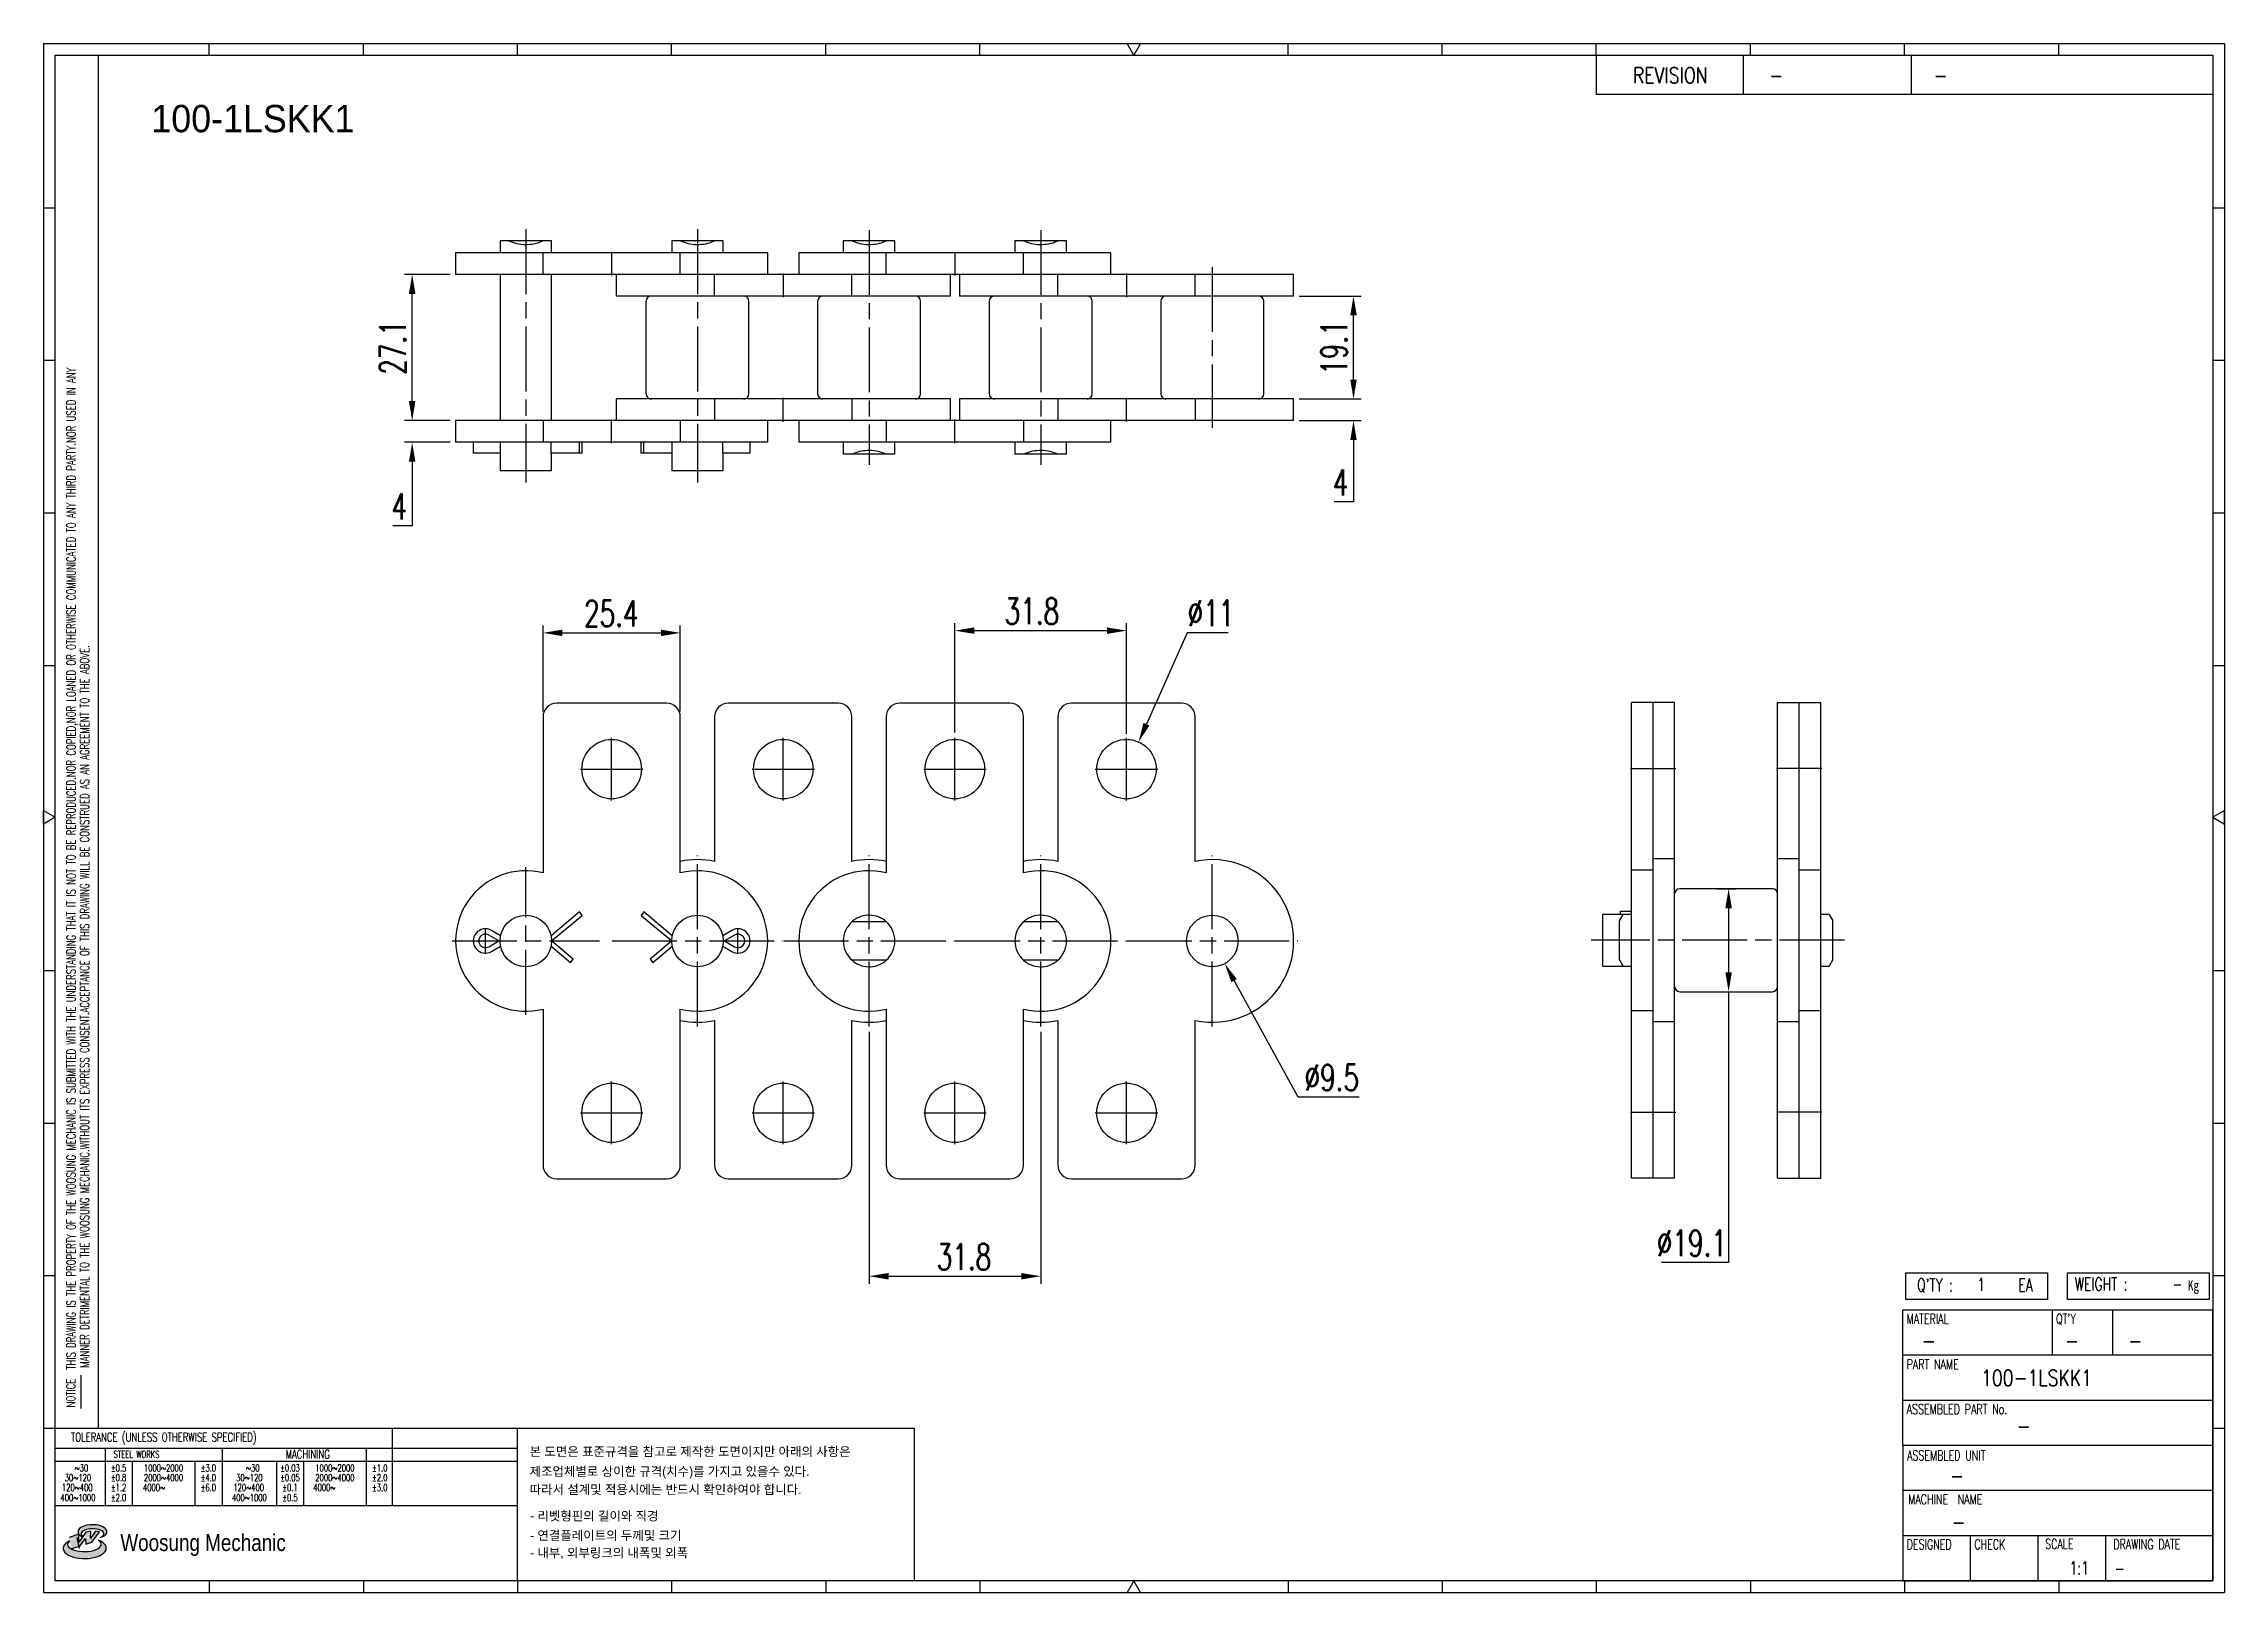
# Model space of a CAD drawing. Header units: millimetres. Extents: x 1614 to 2017, y 59 to 345.
import ezdxf
from ezdxf.enums import TextEntityAlignment as Align

# ---------------------------------------------------------------- set-up
doc = ezdxf.new("R2010")
doc.units = ezdxf.units.MM
doc.linetypes.add('AM_ISO08W050', pattern=[18, 12, -1.5, 3, -1.5])
doc.layers.get('Defpoints').update_dxf_attribs({"color": 80})
doc.layers.add('CL1', color=140, linetype='AM_ISO08W050', lineweight=25)
for name, color, linetype in [('S-DIM', 7, 'Continuous'), ('TITLE', 7, 'Continuous'), ('도면레이아웃', 7, 'Continuous')]:
    doc.layers.add(name, color=color, linetype=linetype)
doc.styles.add('HAN', font='ROMANS.shx', dxfattribs={"width": 0.7, "bigfont": 'whgtxt.shx'})
doc.styles.add('HKD_ST2', font='romans.shx', dxfattribs={"width": 0.7, "height": 4, "bigfont": '@extfont2.shx'})
doc.styles.add('HSG', font='SIMPLEX.shx', dxfattribs={"width": 0.7, "bigfont": 'HSG.shx'})
doc.styles.add('MtXpl_', font='Gulim.ttf')
doc.styles.add('SLDTEXTSTYLE4', font='arial.ttf', dxfattribs={"width": 0.8})
doc.dimstyles.new('AP2', dxfattribs={"dimscale": 2, "dimtxt": 2.4, "dimasz": 1.8, "dimexe": 0.7, "dimexo": 0.5, "dimgap": 0.6, "dimtad": 1, "dimtoh": 1, "dimdec": 1, "dimrnd": 0.01, "dimzin": 9, "dimdsep": 46, "dimtxsty": 'HSG', "dimcen": 0, "dimclrd": 251, "dimclre": 251, "dimclrt": 60, "dimazin": 2, "dimtp": 1, "dimtm": 1, "dimtfac": 0.5, "dimtdec": 1, "dimtofl": 0, "dimtmove": 0, "dimatfit": 3, "dimfxl": 0, "dimtvp": 1, "dimtolj": 2, "dimlwd": -1, "dimlwe": -1, "dimarcsym": 0})

# ---------------------------------------------------------------- blocks, each defined once
blk = doc.blocks.new('MAST')
at = {"layer": '도면레이아웃'}
h = blk.add_hatch(color=10, dxfattribs=at)
h.paths.add_polyline_path([(1.544, 35.177), (1.554, 34.966), (1.779, 35.034), (2.054, 35.422), (1.908, 35.446), (1.728, 35.167), (1.741, 35.439), (1.547, 35.405), (1.292, 35.041), (1.295, 35.33), (0.943, 35.208), (1.03, 34.8), (1.336, 34.885)])
edge = h.paths.add_edge_path()
edge.add_ellipse((1.795, 35.421), major_axis=(-0.53, 0), ratio=0.487785, start_angle=122.36065, end_angle=403.39574)
edge.add_line((1.411, 35.244), (1.419, 35.261))
edge.add_ellipse((1.798, 35.344), major_axis=(-0.423, 0), ratio=0.444396, start_angle=131.58977, end_angle=386.19408, ccw=False)
edge = h.paths.add_edge_path()
edge.add_ellipse((1.512, 34.815), major_axis=(-0.793, 0), ratio=0.480113, start_angle=314.67633, end_angle=590.85213)
edge.add_ellipse((1.501, 34.958), major_axis=(-0.62, 0), ratio=0.43311, start_angle=331.7024, end_angle=574.42495, ccw=False)
at = {"color": 140}
for p, q in [((0, 90.118), (80.15, 90.118)), ((0, 90.118), (0, 33.191)), ((80.15, 90.118), (80.15, 33.191)), ((57.068, 89.693), (57.068, 88.246)), ((62.47, 89.693), (62.47, 88.246)), ((68.635, 89.693), (68.635, 88.246)), ((79.725, 88.246), (57.068, 88.246)), ((68.449, 43.961), (68.449, 44.936)), ((68.449, 44.936), (73.654, 44.936)), ((73.654, 44.936), (73.654, 43.961)), ((74.39, 43.961), (74.39, 44.936)), ((74.39, 44.936), (79.595, 44.936)), ((79.595, 44.936), (79.595, 43.961)), ((68.336, 38.59), (68.336, 43.563)), ((79.725, 43.563), (68.336, 43.563)), ((73.654, 43.961), (68.449, 43.961)), ((73.827, 43.563), (73.827, 41.905)), ((79.595, 43.961), (74.39, 43.961)), ((76.037, 43.563), (76.037, 41.905)), ((79.725, 38.59), (79.725, 43.563)), ((79.725, 41.905), (68.336, 41.905)), ((79.725, 40.248), (68.336, 40.248)), ((68.336, 38.59), (68.336, 33.616)), ((79.725, 38.59), (68.336, 38.59)), ((79.725, 33.616), (79.725, 38.59)), ((79.725, 36.932), (68.336, 36.932)), ((79.725, 35.274), (68.336, 35.274)), ((70.822, 33.616), (70.822, 35.274)), ((73.309, 33.616), (73.309, 35.274)), ((75.796, 33.616), (75.796, 35.274)), ((0, 33.191), (80.15, 33.191)), ((68.336, 33.616), (79.725, 33.616))]:
    blk.add_line(p, q, dxfattribs=at)
for p, q in [((6.089, 89.693), (6.089, 90.118)), ((11.753, 89.693), (11.753, 90.118)), ((17.418, 89.693), (17.418, 90.118)), ((23.082, 89.693), (23.082, 90.118)), ((28.746, 89.693), (28.746, 90.118)), ((34.411, 89.693), (34.411, 90.118)), ((45.739, 89.693), (45.739, 90.118)), ((51.404, 89.693), (51.404, 90.118)), ((57.068, 89.693), (57.068, 90.118)), ((62.732, 89.693), (62.732, 90.118)), ((68.397, 89.693), (68.397, 90.118)), ((74.061, 89.693), (74.061, 90.118)), ((0, 84.085), (0.425, 84.085)), ((79.725, 84.085), (80.15, 84.085)), ((0, 78.478), (0.425, 78.478)), ((79.725, 78.478), (80.15, 78.478)), ((0, 72.87), (0.425, 72.87)), ((79.725, 72.87), (80.15, 72.87)), ((0, 67.262), (0.425, 67.262)), ((79.725, 67.262), (80.15, 67.262)), ((0, 56.047), (0.425, 56.047)), ((79.725, 56.047), (80.15, 56.047)), ((0, 50.439), (0.425, 50.439)), ((79.725, 50.439), (80.15, 50.439)), ((0, 44.832), (0.425, 44.832)), ((79.725, 44.832), (80.15, 44.832)), ((1.377, 39.947), (1.377, 41.174)), ((0, 39.224), (0.425, 39.224)), ((79.725, 39.224), (80.15, 39.224)), ((6.089, 33.616), (6.089, 33.191)), ((11.753, 33.616), (11.753, 33.191)), ((17.418, 33.616), (17.418, 33.191)), ((23.082, 33.616), (23.082, 33.191)), ((28.746, 33.616), (28.746, 33.191)), ((34.411, 33.616), (34.411, 33.191)), ((45.739, 33.616), (45.739, 33.191)), ((51.404, 33.616), (51.404, 33.191)), ((57.068, 33.616), (57.068, 33.191)), ((62.732, 33.616), (62.732, 33.191)), ((68.397, 33.616), (68.397, 33.191)), ((74.061, 33.616), (74.061, 33.191))]:
    blk.add_line(p, q)
at = {"color": 2}
for p, q in [((2.017, 39.224), (2.017, 89.693)), ((0.425, 39.224), (17.418, 39.224)), ((0.425, 38.487), (17.418, 38.487)), ((2.257, 38.487), (2.257, 36.382)), ((6.557, 38.5), (6.557, 36.382)), ((11.857, 38.487), (11.857, 36.382)), ((12.816, 39.224), (12.816, 36.382)), ((17.418, 33.616), (17.418, 39.224)), ((0.425, 38.012), (17.418, 38.012)), ((3.257, 38.012), (3.257, 36.382)), ((5.557, 38.012), (5.557, 36.382)), ((8.557, 38.012), (8.557, 36.382)), ((9.557, 38.026), (9.557, 36.382)), ((0.425, 36.382), (17.418, 36.382))]:
    blk.add_line(p, q, dxfattribs=at)
for points in [[(40.075, 89.693), (39.83, 90.118), (40.32, 90.118)], [(0.425, 61.679), (0, 61.433), (0, 61.924)], [(79.725, 61.679), (80.15, 61.433), (80.15, 61.924)], [(40.075, 33.616), (39.83, 33.191), (40.32, 33.191)]]:
    blk.add_lwpolyline(points, close=True)
at = {"color": 140}
blk.add_lwpolyline([(0.425, 89.693), (79.725, 89.693), (79.725, 33.616), (0.425, 33.616)], close=True, dxfattribs=at)
at = {"layer": '도면레이아웃'}
for p, q in [((1.295, 35.33), (0.943, 35.208)), ((1.547, 35.405), (1.292, 35.041)), ((1.292, 35.041), (1.295, 35.33)), ((1.741, 35.439), (1.547, 35.405)), ((1.908, 35.446), (1.728, 35.167)), ((1.728, 35.167), (1.741, 35.439)), ((1.779, 35.034), (2.054, 35.422)), ((2.054, 35.422), (1.908, 35.446)), ((1.03, 34.8), (1.336, 34.885)), ((1.224, 35.208), (1.311, 34.8)), ((1.224, 35.208), (1.224, 35.208)), ((1.336, 34.885), (1.544, 35.177)), ((1.419, 35.261), (1.411, 35.244)), ((1.544, 35.177), (1.554, 34.966)), ((1.554, 34.966), (1.779, 35.034))]:
    blk.add_line(p, q, dxfattribs=at)
for centre, major_axis, ratio, start_param, end_param in [((1.795, 35.421), (-0.53, 0), 0.487785, 2.135596, 7.040584), ((1.798, 35.344), (-0.423, 0), 0.444396, 2.296675, 6.740358), ((1.512, 34.815), (-0.793, 0), 0.480113, 5.492138, 10.312315), ((1.501, 34.958), (-0.62, 0), 0.43311, 5.789299, 10.025607)]:
    blk.add_ellipse(centre, major_axis=major_axis, ratio=ratio, start_param=start_param, end_param=end_param, dxfattribs=at)
for s, height, style, width, p in [('REVISION', 0.5806, 'HAN', 0.8, (58.415, 88.664)), ('-', 0.581, 'HAN', 0.8, (63.426, 88.664)), ('-', 0.581, 'HAN', 0.8, (69.468, 88.664)), ("Q'TY : ", 0.4746, 'HKD_ST2', 0.7, (68.857, 44.253)), ('1', 0.475, 'HKD_ST2', 0.7, (71.071, 44.275)), ('EA', 0.4746, 'HKD_ST2', 0.7, (72.578, 44.253)), ('WEIGHT : ', 0.4746, 'HKD_ST2', 0.7, (74.65, 44.286)), ('-', 0.581, 'HAN', 0.8, (69.029, 42.157)), ('-', 0.581, 'HAN', 0.8, (74.289, 42.157)), ('-', 0.581, 'HAN', 0.8, (76.623, 42.157)), ('-', 0.581, 'HAN', 0.8, (72.515, 39.013)), ('-', 0.581, 'HAN', 0.8, (70.067, 37.189)), ('-', 0.581, 'HAN', 0.8, (70.126, 35.48)), ('1:1', 0.4746, 'HKD_ST2', 0.7, (74.458, 33.848)), ('-', 0.475, 'HKD_ST2', 0.7, (76.112, 33.837))]:
    blk.add_text(s, height=height, dxfattribs=dict(style=style, width=width)).set_placement(p)
at = {"color": 6, "style": 'HKD_ST2', "width": 0.7}
for s, p in [(' THIS DRAWING IS THE PROPERTY OF THE WOOSUNG MECHANIC IS SUBMITTED WITH THE UNDERSTANDING THAT IT IS NOT TO BE REPRODUCED.NOR COPIED,NOR LOANED OR OTHERWISE COMMUNICATED TO ANY THIRD PARTY.NOR USED IN ANY', (1.173, 41.217)), ('MANNER DETRIMENTAL TO THE WOOSUNG MECHANIC.WITHOUT ITS EXPRESS CONSENT.ACCEPTANCE OF THIS DRAWING WILL BE CONSTRUED AS AN AGREEMENT TO THE ABOVE.', (1.672, 41.447))]:
    blk.add_text(s, height=0.326266, rotation=90, dxfattribs=at).set_placement(p)
at = {"style": 'HKD_ST2', "width": 0.7}
blk.add_text('-', height=0.475, dxfattribs=at).set_placement((78.613, 44.286), align=Align.RIGHT)
at = {"color": 254, "style": 'HKD_ST2', "width": 0.7}
for s, height, p in [('MATERIAL', 0.3651, (68.474, 43.425)), ("QT'Y", 0.3651, (73.965, 43.425)), ('PART NAME', 0.3651, (68.474, 41.756)), ('ASSEMBLED PART No.', 0.36511, (68.474, 40.109)), ('ASSEMBLED UNIT', 0.36511, (68.49, 38.408)), ('MACHINE  NAME', 0.36511, (68.532, 36.794)), ('DESIGNED', 0.3651, (68.474, 35.136)), ('CHECK', 0.3651, (70.961, 35.136)), ('SCALE', 0.3651, (73.566, 35.153)), ('DRAWING DATE', 0.36511, (76.071, 35.141))]:
    blk.add_text(s, height=height, dxfattribs=at).set_placement(p, align=Align.TOP_LEFT)
at = {"style": 'HKD_ST2', "width": 0.7}
blk.add_text('NOTICE', height=0.3263, rotation=90, dxfattribs=at).set_placement((1.163, 39.988))
blk.add_text('TOLERANCE (UNLESS OTHERWISE SPECIFIED)', height=0.32627, dxfattribs=at).set_placement((4.417, 38.896), align=Align.MIDDLE_CENTER)
at = {"color": 4, "style": 'HKD_ST2', "width": 0.7}
for s, height, p in [('%%12630', 0.261, (1.389, 37.762)), ('1000%%1262000', 0.26101, (4.407, 37.762)), ('%%12630', 0.261, (7.689, 37.762)), ('1000%%1262000', 0.26101, (10.707, 37.762)), ('120%%126400', 0.26101, (1.237, 37.045)), ('30%%126120', 0.261, (1.263, 37.411)), ('4000%%126', 0.261, (4.061, 37.045)), ('2000%%1264000', 0.26101, (4.407, 37.411)), ('120%%126400', 0.26101, (7.537, 37.045)), ('30%%126120', 0.261, (7.563, 37.411)), ('4000%%126', 0.261, (10.321, 37.045)), ('2000%%1264000', 0.26101, (10.707, 37.411)), ('400%%1261000', 0.26101, (1.263, 36.67)), ('400%%1261000', 0.26101, (7.563, 36.67))]:
    blk.add_text(s, height=height, dxfattribs=at).set_placement(p, align=Align.MIDDLE_CENTER)
for s, height, p in [('%%P0.5', 0.261, (2.757, 37.762)), ('STEEL WORKS', 0.26101, (3.416, 38.268)), ('%%P3.0', 0.261, (6.057, 37.762)), ('%%P0.03', 0.261, (9.057, 37.762)), ('MACHINING', 0.3263, (9.707, 38.27)), ('%%P1.0', 0.261, (12.357, 37.762)), ('%%P0.8', 0.261, (2.757, 37.411)), ('%%P1.2', 0.261, (2.757, 37.045)), ('%%P4.0', 0.261, (6.057, 37.411)), ('%%P6.0', 0.261, (6.057, 37.045)), ('%%P0.05', 0.261, (9.057, 37.411)), ('%%P0.1', 0.261, (9.057, 37.045)), ('%%P2.0', 0.261, (12.357, 37.411)), ('%%P3.0', 0.261, (12.357, 37.045)), ('%%P2.0', 0.261, (2.757, 36.67)), ('%%P0.5', 0.261, (9.057, 36.67))]:
    blk.add_text(s, height=height, dxfattribs=at).set_placement(p, align=Align.MIDDLE)
at = {"color": 1, "style": 'SLDTEXTSTYLE4', "width": 0.8}
blk.add_text('Woosung Mechanic', height=0.61957, dxfattribs=at).set_placement((2.822, 34.711))
at = {"layer": 'TITLE', "width": 0.8}
blk.add_text('Kg', height=0.3789, dxfattribs=at).set_placement((78.807, 44.286))
blk = doc.blocks.new('*D2')
at = {"layer": 'Defpoints', "color": 0, "transparency": 16777216}
for p in [(1845.07, 279.57), (1856.14, 279.57), (1845.07, 275.57)]:
    blk.add_point(p, dxfattribs=at)
at = {"layer": 'S-DIM', "color": 251, "linetype": 'ByBlock', "transparency": 16777216}
for p, q in [((1856.14, 283.17), (1856.14, 286.77)), ((1846.07, 279.57), (1857.54, 279.57)), ((1846.07, 275.57), (1857.54, 275.57)), ((1856.14, 271.97), (1856.14, 260.54)), ((1856.14, 260.54), (1852.54, 260.54))]:
    blk.add_line(p, q, dxfattribs=at)
at = {"layer": 'S-DIM', "color": 251, "transparency": 16777216}
for points in [[(1855.54, 283.17), (1856.74, 283.17), (1856.14, 279.57)], [(1855.54, 271.97), (1856.74, 271.97), (1856.14, 275.57)]]:
    blk.add_solid(points, dxfattribs=at)
at = {"layer": 'S-DIM', "color": 60, "transparency": 16777216, "insert": (1853.74, 264.14), "char_height": 4.8, "attachment_point": 5, "style": 'HSG'}
blk.add_mtext('\\A2;4', dxfattribs=at)
blk = doc.blocks.new('*D3')
at = {"layer": 'Defpoints', "color": 0, "transparency": 16777216}
for p in [(1845.07, 298.62), (1856.14, 298.62), (1845.07, 279.57)]:
    blk.add_point(p, dxfattribs=at)
at = {"layer": 'S-DIM', "color": 251, "linetype": 'ByBlock', "transparency": 16777216}
for p, q in [((1846.07, 298.62), (1857.54, 298.62)), ((1856.14, 283.17), (1856.14, 295.02)), ((1846.07, 279.57), (1857.54, 279.57))]:
    blk.add_line(p, q, dxfattribs=at)
at = {"layer": 'S-DIM', "color": 251, "transparency": 16777216}
for points in [[(1855.54, 295.02), (1856.74, 295.02), (1856.14, 298.62)], [(1855.54, 283.17), (1856.74, 283.17), (1856.14, 279.57)]]:
    blk.add_solid(points, dxfattribs=at)
at = {"layer": 'S-DIM', "color": 60, "transparency": 16777216, "insert": (1852.54, 289.1), "char_height": 4.8, "attachment_point": 5, "rotation": 90, "style": 'HSG'}
blk.add_mtext('\\A2;19.1', dxfattribs=at)
blk = doc.blocks.new('*D4')
at = {"layer": 'Defpoints', "color": 0, "transparency": 16777216}
for p in [(1681.98, 275.57), (1690.02, 275.57), (1690.02, 271.57)]:
    blk.add_point(p, dxfattribs=at)
at = {"layer": 'S-DIM', "color": 251, "linetype": 'ByBlock', "transparency": 16777216}
for p, q in [((1681.98, 279.17), (1681.98, 282.77)), ((1689.02, 275.57), (1680.58, 275.57)), ((1689.02, 271.57), (1680.58, 271.57)), ((1681.98, 267.97), (1681.98, 256.1)), ((1681.98, 256.1), (1678.38, 256.1))]:
    blk.add_line(p, q, dxfattribs=at)
at = {"layer": 'S-DIM', "color": 251, "transparency": 16777216}
for points in [[(1681.38, 279.17), (1682.58, 279.17), (1681.98, 275.57)], [(1681.38, 267.97), (1682.58, 267.97), (1681.98, 271.57)]]:
    blk.add_solid(points, dxfattribs=at)
at = {"layer": 'S-DIM', "color": 60, "transparency": 16777216, "insert": (1679.58, 259.7), "char_height": 4.8, "attachment_point": 5, "style": 'HSG'}
blk.add_mtext('\\A2;4', dxfattribs=at)
blk = doc.blocks.new('*D5')
at = {"layer": 'Defpoints', "color": 0, "transparency": 16777216}
for p in [(1681.98, 302.62), (1690.02, 302.62), (1690.02, 275.57)]:
    blk.add_point(p, dxfattribs=at)
at = {"layer": 'S-DIM', "color": 251, "linetype": 'ByBlock', "transparency": 16777216}
for p, q in [((1689.02, 302.62), (1680.58, 302.62)), ((1681.98, 279.17), (1681.98, 299.02)), ((1689.02, 275.57), (1680.58, 275.57))]:
    blk.add_line(p, q, dxfattribs=at)
at = {"layer": 'S-DIM', "color": 251, "transparency": 16777216}
for points in [[(1681.38, 299.02), (1682.58, 299.02), (1681.98, 302.62)], [(1681.38, 279.17), (1682.58, 279.17), (1681.98, 275.57)]]:
    blk.add_solid(points, dxfattribs=at)
at = {"layer": 'S-DIM', "color": 60, "transparency": 16777216, "insert": (1678.38, 289.1), "char_height": 4.8, "attachment_point": 5, "rotation": 90, "style": 'HSG'}
blk.add_mtext('\\A2;27.1', dxfattribs=at)
blk = doc.blocks.new('*D6')
at = {"layer": 'Defpoints', "color": 0, "transparency": 16777216}
for p in [(1731.59, 236.29), (1706.19, 220.75), (1731.59, 220.75)]:
    blk.add_point(p, dxfattribs=at)
at = {"layer": 'S-DIM', "color": 251, "linetype": 'ByBlock', "transparency": 16777216}
for p, q in [((1706.19, 221.75), (1706.19, 237.69)), ((1709.79, 236.29), (1727.99, 236.29)), ((1731.59, 221.75), (1731.59, 237.69))]:
    blk.add_line(p, q, dxfattribs=at)
at = {"layer": 'S-DIM', "color": 251, "transparency": 16777216}
for points in [[(1709.79, 236.89), (1709.79, 235.69), (1706.19, 236.29)], [(1727.99, 236.89), (1727.99, 235.69), (1731.59, 236.29)]]:
    blk.add_solid(points, dxfattribs=at)
at = {"layer": 'S-DIM', "color": 60, "transparency": 16777216, "insert": (1718.82, 239.89), "char_height": 4.8, "attachment_point": 5, "style": 'HSG'}
blk.add_mtext('\\A2;25.4', dxfattribs=at)
blk = doc.blocks.new('*D7')
at = {"layer": 'Defpoints', "color": 0, "transparency": 16777216}
for p in [(1814.14, 236.71), (1782.39, 216.86), (1814.14, 216.59)]:
    blk.add_point(p, dxfattribs=at)
at = {"layer": 'S-DIM', "color": 251, "linetype": 'ByBlock', "transparency": 16777216}
for p, q in [((1782.39, 217.86), (1782.39, 238.11)), ((1814.14, 217.59), (1814.14, 238.11)), ((1785.99, 236.71), (1810.54, 236.71))]:
    blk.add_line(p, q, dxfattribs=at)
at = {"layer": 'S-DIM', "color": 251, "transparency": 16777216}
for points in [[(1785.99, 237.31), (1785.99, 236.11), (1782.39, 236.71)], [(1810.54, 237.31), (1810.54, 236.11), (1814.14, 236.71)]]:
    blk.add_solid(points, dxfattribs=at)
at = {"layer": 'S-DIM', "color": 60, "transparency": 16777216, "insert": (1796.64, 240.31), "char_height": 4.8, "attachment_point": 5, "style": 'HSG'}
blk.add_mtext('\\A2;31.8', dxfattribs=at)
blk = doc.blocks.new('*D8')
at = {"layer": 'Defpoints', "color": 0, "transparency": 16777216}
for p in [(1816.38, 216.11), (1811.91, 206.06)]:
    blk.add_point(p, dxfattribs=at)
at = {"layer": 'S-DIM', "color": 251, "linetype": 'ByBlock', "transparency": 16777216}
for p, q in [((1825.37, 236.33), (1817.84, 219.4)), ((1832.97, 236.33), (1825.37, 236.33))]:
    blk.add_line(p, q, dxfattribs=at)
at = {"layer": 'S-DIM', "color": 251, "transparency": 16777216}
blk.add_solid([(1817.29, 219.65), (1818.39, 219.16), (1816.38, 216.11)], dxfattribs=at)
at = {"layer": 'S-DIM', "color": 60, "transparency": 16777216, "insert": (1829.77, 239.93), "char_height": 4.8, "attachment_point": 5, "style": 'HSG'}
blk.add_mtext('\\A2;∅11', dxfattribs=at)
blk = doc.blocks.new('*D9')
at = {"layer": 'Defpoints', "color": 0, "transparency": 16777216}
for p in [(1827.72, 183.47), (1832.31, 175.11)]:
    blk.add_point(p, dxfattribs=at)
at = {"layer": 'S-DIM', "color": 251, "linetype": 'ByBlock', "transparency": 16777216}
for p, q in [((1845.88, 150.41), (1834.05, 171.95)), ((1857.16, 150.41), (1845.88, 150.41))]:
    blk.add_line(p, q, dxfattribs=at)
at = {"layer": 'S-DIM', "color": 251, "transparency": 16777216}
blk.add_solid([(1834.57, 172.24), (1833.52, 171.66), (1832.31, 175.11)], dxfattribs=at)
at = {"layer": 'S-DIM', "color": 60, "transparency": 16777216, "insert": (1852.12, 154.01), "char_height": 4.8, "attachment_point": 5, "style": 'HSG'}
blk.add_mtext('\\A2;∅9.5', dxfattribs=at)
blk = doc.blocks.new('*D10')
at = {"layer": 'Defpoints', "color": 0, "transparency": 16777216}
for p in [(1766.52, 163.48), (1798.27, 163.48), (1798.27, 117.26)]:
    blk.add_point(p, dxfattribs=at)
at = {"layer": 'S-DIM', "color": 251, "linetype": 'ByBlock', "transparency": 16777216}
for p, q in [((1766.52, 162.48), (1766.52, 115.86)), ((1798.27, 162.48), (1798.27, 115.86)), ((1770.12, 117.26), (1794.67, 117.26))]:
    blk.add_line(p, q, dxfattribs=at)
at = {"layer": 'S-DIM', "color": 251, "transparency": 16777216}
for points in [[(1770.12, 117.86), (1770.12, 116.66), (1766.52, 117.26)], [(1794.67, 117.86), (1794.67, 116.66), (1798.27, 117.26)]]:
    blk.add_solid(points, dxfattribs=at)
at = {"layer": 'S-DIM', "color": 60, "transparency": 16777216, "insert": (1784.07, 120.86), "char_height": 4.8, "attachment_point": 5, "style": 'HSG'}
blk.add_mtext('\\A2;31.8', dxfattribs=at)
blk = doc.blocks.new('*D11')
at = {"layer": 'Defpoints', "color": 0, "transparency": 16777216}
for p in [(1922.43, 188.95), (1922.43, 169.9), (1925.54, 169.9)]:
    blk.add_point(p, dxfattribs=at)
at = {"layer": 'S-DIM', "color": 251, "linetype": 'ByBlock', "transparency": 16777216}
for p, q in [((1923.43, 188.95), (1926.94, 188.95)), ((1925.54, 185.35), (1925.54, 173.5)), ((1923.43, 169.9), (1926.94, 169.9)), ((1925.54, 169.9), (1925.54, 119.78)), ((1925.54, 119.78), (1913.14, 119.78))]:
    blk.add_line(p, q, dxfattribs=at)
at = {"layer": 'S-DIM', "color": 251, "transparency": 16777216}
for points in [[(1924.94, 185.35), (1926.14, 185.35), (1925.54, 188.95)], [(1924.94, 173.5), (1926.14, 173.5), (1925.54, 169.9)]]:
    blk.add_solid(points, dxfattribs=at)
at = {"layer": 'S-DIM', "color": 60, "transparency": 16777216, "insert": (1918.74, 123.38), "char_height": 4.8, "attachment_point": 5, "style": 'HSG'}
blk.add_mtext('\\A2;%%c19.1', dxfattribs=at)

msp = doc.modelspace()

# ---------------------------------------------------------------- linework, layer by layer
for p, q in [((1707.79, 308.85), (1698.25, 308.85)), ((1698.25, 308.85), (1698.25, 306.62)), ((1707.79, 306.62), (1707.79, 308.85)), ((1730, 308.85), (1730, 306.62)), ((1739.54, 308.85), (1730, 308.85)), ((1739.54, 306.62), (1739.54, 308.85)), ((1761.75, 308.85), (1761.75, 306.62)), ((1771.29, 308.85), (1761.75, 308.85)), ((1771.29, 306.62), (1771.29, 308.85)), ((1793.5, 308.85), (1793.5, 306.62)), ((1803.04, 308.85), (1793.5, 308.85)), ((1803.04, 306.62), (1803.04, 308.85)), ((1747.77, 306.62), (1690.02, 306.62)), ((1690.02, 306.62), (1690.02, 302.62)), ((1731.59, 302.62), (1690.02, 302.62)), ((1698.25, 302.62), (1698.25, 275.57)), ((1706.19, 302.62), (1706.19, 306.62)), ((1707.79, 275.57), (1707.79, 302.62)), ((1719.72, 302.62), (1719.72, 298.62)), ((1731.59, 302.62), (1731.59, 306.62)), ((1769.69, 302.62), (1731.59, 302.62)), ((1737.94, 298.62), (1737.94, 302.62)), ((1747.77, 302.62), (1747.77, 306.62)), ((1811.27, 306.62), (1753.52, 306.62)), ((1753.52, 306.62), (1753.52, 302.62)), ((1763.34, 298.62), (1763.34, 302.62)), ((1769.69, 302.62), (1769.69, 306.62)), ((1795.09, 302.62), (1769.69, 302.62)), ((1781.57, 298.62), (1781.57, 302.62)), ((1783.22, 302.62), (1783.22, 298.62)), ((1795.09, 302.62), (1795.09, 306.62)), ((1845.07, 302.62), (1795.09, 302.62)), ((1801.44, 298.62), (1801.44, 302.62)), ((1811.27, 302.62), (1811.27, 306.62)), ((1826.84, 298.62), (1826.84, 302.62)), ((1845.07, 298.62), (1845.07, 302.62)), ((1781.57, 298.62), (1719.72, 298.62)), ((1845.07, 298.62), (1783.22, 298.62)), ((1725.24, 297.67), (1725.24, 280.52)), ((1744.29, 280.52), (1744.29, 297.67)), ((1756.99, 297.67), (1756.99, 280.52)), ((1776.04, 280.52), (1776.04, 297.67)), ((1788.74, 297.67), (1788.74, 280.52)), ((1807.79, 280.52), (1807.79, 297.67)), ((1820.49, 297.67), (1820.49, 280.52)), ((1839.54, 280.52), (1839.54, 297.67)), ((1781.57, 279.57), (1719.72, 279.57)), ((1719.72, 279.57), (1719.72, 275.57)), ((1737.94, 279.57), (1737.94, 275.57)), ((1763.34, 279.57), (1763.34, 275.57)), ((1781.57, 275.57), (1781.57, 279.57)), ((1845.07, 279.57), (1783.22, 279.57)), ((1783.22, 279.57), (1783.22, 275.57)), ((1801.44, 279.57), (1801.44, 275.57)), ((1826.84, 279.57), (1826.84, 275.57)), ((1845.07, 275.57), (1845.07, 279.57)), ((1731.59, 275.57), (1690.02, 275.57)), ((1690.02, 275.57), (1690.02, 271.57)), ((1706.19, 275.57), (1706.19, 271.57)), ((1769.69, 275.57), (1731.59, 275.57)), ((1731.59, 275.57), (1731.59, 271.57)), ((1747.77, 271.57), (1747.77, 275.57)), ((1753.52, 275.57), (1753.52, 271.57)), ((1795.09, 275.57), (1769.69, 275.57)), ((1769.69, 275.57), (1769.69, 271.57)), ((1845.07, 275.57), (1795.09, 275.57)), ((1795.09, 275.57), (1795.09, 271.57)), ((1811.27, 271.57), (1811.27, 275.57)), ((1747.77, 271.57), (1690.02, 271.57)), ((1693.28, 271.57), (1693.28, 269.57)), ((1698.35, 269.57), (1698.35, 271.57)), ((1707.69, 269.57), (1707.69, 271.57)), ((1712.92, 269.57), (1712.92, 271.57)), ((1713.44, 269.57), (1713.44, 271.57)), ((1724.35, 269.57), (1724.35, 271.57)), ((1724.87, 269.57), (1724.87, 271.57)), ((1730.1, 269.57), (1730.1, 271.57)), ((1739.44, 269.57), (1739.44, 271.57)), ((1744.51, 269.57), (1744.51, 271.57)), ((1811.27, 271.57), (1753.52, 271.57)), ((1761.75, 271.57), (1761.75, 269.35)), ((1771.29, 269.35), (1771.29, 271.57)), ((1793.5, 271.57), (1793.5, 269.35)), ((1803.04, 269.35), (1803.04, 271.57)), ((1698.35, 269.57), (1693.28, 269.57)), ((1698.25, 269.57), (1698.25, 266.25)), ((1713.44, 269.57), (1707.69, 269.57)), ((1707.79, 266.25), (1707.79, 269.57)), ((1730.1, 269.57), (1724.35, 269.57)), ((1730, 269.57), (1730, 266.25)), ((1744.51, 269.57), (1739.44, 269.57)), ((1739.54, 266.25), (1739.54, 269.57)), ((1771.29, 269.35), (1761.75, 269.35)), ((1803.04, 269.35), (1793.5, 269.35)), ((1707.79, 266.25), (1698.25, 266.25)), ((1739.54, 266.25), (1730, 266.25)), ((1729.05, 223.29), (1708.73, 223.29)), ((1760.8, 223.29), (1740.48, 223.29)), ((1792.55, 223.29), (1772.23, 223.29)), ((1824.3, 223.29), (1803.98, 223.29)), ((1911.56, 223.42), (1907.56, 223.42)), ((1907.56, 135.42), (1907.56, 223.42)), ((1915.56, 223.42), (1911.56, 223.42)), ((1911.56, 135.42), (1911.56, 223.42)), ((1915.56, 135.42), (1915.56, 223.42)), ((1934.61, 135.42), (1934.61, 223.42)), ((1934.61, 223.42), (1938.61, 223.42)), ((1938.61, 135.42), (1938.61, 223.42)), ((1938.61, 223.42), (1942.61, 223.42)), ((1942.61, 135.42), (1942.61, 223.42)), ((1706.19, 220.75), (1706.19, 191.89)), ((1731.59, 191.89), (1731.59, 220.75)), ((1737.94, 220.75), (1737.94, 194)), ((1763.34, 194), (1763.34, 220.75)), ((1769.69, 220.75), (1769.69, 191.89)), ((1795.09, 191.89), (1795.09, 220.75)), ((1801.44, 220.75), (1801.44, 194)), ((1826.84, 194), (1826.84, 220.75)), ((1915.56, 194.47), (1911.56, 194.47)), ((1938.61, 194.47), (1934.61, 194.47)), ((1911.56, 192.42), (1907.56, 192.42)), ((1942.61, 192.42), (1938.61, 192.42)), ((1933.66, 188.95), (1916.51, 188.95)), ((1712.92, 184.65), (1707.69, 180.26)), ((1707.79, 179.29), (1713.44, 184.03)), ((1713.44, 184.03), (1712.92, 184.65)), ((1724.87, 184.65), (1724.35, 184.03)), ((1724.35, 184.03), (1730, 179.29)), ((1730.1, 180.26), (1724.87, 184.65)), ((1769.67, 182.86), (1763.36, 182.86)), ((1801.42, 182.86), (1795.11, 182.86)), ((1902.24, 174.65), (1902.24, 184.19)), ((1906.03, 184.19), (1902.24, 184.19)), ((1905.34, 183), (1906.03, 184.19)), ((1905.34, 175.85), (1905.34, 183)), ((1905.56, 184.78), (1907.56, 184.78)), ((1905.56, 184.19), (1905.56, 184.78)), ((1907.56, 184.19), (1906.03, 184.19)), ((1944.15, 184.19), (1942.61, 184.19)), ((1944.15, 184.19), (1944.84, 183)), ((1944.84, 175.85), (1944.84, 183)), ((1698.03, 179.29), (1696.15, 180.37)), ((1696.15, 178.21), (1698.03, 179.29)), ((1698.35, 180.26), (1696.65, 181.23)), ((1696.65, 177.34), (1698.35, 178.32)), ((1707.69, 178.32), (1711.26, 175.32)), ((1711.78, 175.94), (1707.79, 179.29)), ((1730, 179.29), (1726.01, 175.94)), ((1726.53, 175.32), (1730.1, 178.32)), ((1741.13, 181.23), (1739.44, 180.26)), ((1739.44, 178.32), (1741.13, 177.34)), ((1741.63, 180.37), (1739.76, 179.29)), ((1739.76, 179.29), (1741.63, 178.21)), ((1711.26, 175.32), (1711.78, 175.94)), ((1726.01, 175.94), (1726.53, 175.32)), ((1769.67, 175.71), (1763.36, 175.71)), ((1801.42, 175.71), (1795.11, 175.71)), ((1902.24, 174.65), (1906.03, 174.65)), ((1906.03, 174.65), (1905.34, 175.85)), ((1906.03, 174.65), (1907.56, 174.65)), ((1942.61, 174.65), (1944.15, 174.65)), ((1944.84, 175.85), (1944.15, 174.65)), ((1916.51, 169.9), (1933.66, 169.9)), ((1706.19, 166.68), (1706.19, 137.83)), ((1731.59, 137.83), (1731.59, 166.68)), ((1769.69, 166.68), (1769.69, 137.83)), ((1795.09, 137.83), (1795.09, 166.68)), ((1907.56, 166.42), (1911.56, 166.42)), ((1938.61, 166.42), (1942.61, 166.42)), ((1737.94, 164.58), (1737.94, 137.83)), ((1763.34, 137.83), (1763.34, 164.58)), ((1801.44, 164.58), (1801.44, 137.83)), ((1826.84, 137.83), (1826.84, 164.58)), ((1911.56, 164.37), (1915.56, 164.37)), ((1934.61, 164.37), (1938.61, 164.37)), ((1708.73, 135.29), (1729.05, 135.29)), ((1740.48, 135.29), (1760.8, 135.29)), ((1772.23, 135.29), (1792.55, 135.29)), ((1803.98, 135.29), (1824.3, 135.29)), ((1911.56, 135.42), (1907.56, 135.42)), ((1915.56, 135.42), (1911.56, 135.42)), ((1934.61, 135.42), (1938.61, 135.42)), ((1938.61, 135.42), (1942.61, 135.42))]:
    msp.add_line(p, q)
for points in [[(1699.86, 308.85), (1700.19, 308.69), (1700.53, 308.56), (1700.9, 308.44), (1701.28, 308.35), (1701.67, 308.27), (1702.07, 308.21), (1702.49, 308.17), (1702.9, 308.16), (1703.32, 308.16), (1703.73, 308.19), (1704.14, 308.23), (1704.54, 308.3), (1704.93, 308.39), (1705.3, 308.49), (1705.66, 308.62), (1705.99, 308.76), (1706.17, 308.85)], [(1731.61, 308.85), (1731.94, 308.69), (1732.28, 308.56), (1732.65, 308.44), (1733.03, 308.35), (1733.42, 308.27), (1733.82, 308.21), (1734.24, 308.17), (1734.65, 308.16), (1735.07, 308.16), (1735.48, 308.19), (1735.89, 308.23), (1736.29, 308.3), (1736.68, 308.39), (1737.05, 308.49), (1737.41, 308.62), (1737.74, 308.76), (1737.92, 308.85)], [(1763.36, 308.85), (1763.69, 308.69), (1764.03, 308.56), (1764.4, 308.44), (1764.78, 308.35), (1765.17, 308.27), (1765.57, 308.21), (1765.99, 308.17), (1766.4, 308.16), (1766.82, 308.16), (1767.23, 308.19), (1767.64, 308.23), (1768.04, 308.3), (1768.43, 308.39), (1768.8, 308.49), (1769.16, 308.62), (1769.49, 308.76), (1769.67, 308.85)], [(1795.11, 308.85), (1795.44, 308.69), (1795.78, 308.56), (1796.15, 308.44), (1796.53, 308.35), (1796.92, 308.27), (1797.32, 308.21), (1797.74, 308.17), (1798.15, 308.16), (1798.57, 308.16), (1798.98, 308.19), (1799.39, 308.23), (1799.79, 308.3), (1800.18, 308.39), (1800.55, 308.49), (1800.91, 308.62), (1801.24, 308.76), (1801.42, 308.85)], [(1769.67, 269.35), (1769.35, 269.5), (1769, 269.63), (1768.64, 269.75), (1768.26, 269.84), (1767.87, 269.92), (1767.46, 269.98), (1767.05, 270.02), (1766.64, 270.03), (1766.22, 270.03), (1765.81, 270), (1765.4, 269.96), (1765, 269.89), (1764.61, 269.8), (1764.24, 269.7), (1763.88, 269.57), (1763.54, 269.43), (1763.36, 269.35)], [(1801.42, 269.35), (1801.1, 269.5), (1800.75, 269.63), (1800.39, 269.75), (1800.01, 269.84), (1799.62, 269.92), (1799.21, 269.98), (1798.8, 270.02), (1798.39, 270.03), (1797.97, 270.03), (1797.56, 270), (1797.15, 269.96), (1796.75, 269.89), (1796.36, 269.8), (1795.99, 269.7), (1795.63, 269.57), (1795.29, 269.43), (1795.11, 269.35)], [(1769.67, 182.86), (1769.35, 183.13), (1769, 183.36), (1768.64, 183.56), (1768.26, 183.73), (1767.87, 183.86), (1767.46, 183.96), (1767.05, 184.03), (1766.64, 184.06), (1766.22, 184.05), (1765.81, 184), (1765.4, 183.92), (1765, 183.81), (1764.61, 183.66), (1764.24, 183.48), (1763.88, 183.26), (1763.54, 183.02), (1763.36, 182.86)], [(1801.42, 182.86), (1801.1, 183.13), (1800.75, 183.36), (1800.39, 183.56), (1800.01, 183.73), (1799.62, 183.86), (1799.21, 183.96), (1798.8, 184.03), (1798.39, 184.06), (1797.97, 184.05), (1797.56, 184), (1797.15, 183.92), (1796.75, 183.81), (1796.36, 183.66), (1795.99, 183.48), (1795.63, 183.26), (1795.29, 183.02), (1795.11, 182.86)], [(1763.36, 175.71), (1763.69, 175.45), (1764.03, 175.22), (1764.4, 175.01), (1764.78, 174.85), (1765.17, 174.71), (1765.57, 174.61), (1765.99, 174.55), (1766.4, 174.52), (1766.82, 174.53), (1767.23, 174.57), (1767.64, 174.65), (1768.04, 174.77), (1768.43, 174.92), (1768.8, 175.1), (1769.16, 175.31), (1769.49, 175.56), (1769.67, 175.71)], [(1795.11, 175.71), (1795.44, 175.45), (1795.78, 175.22), (1796.15, 175.01), (1796.53, 174.85), (1796.92, 174.71), (1797.32, 174.61), (1797.74, 174.55), (1798.15, 174.52), (1798.57, 174.53), (1798.98, 174.57), (1799.39, 174.65), (1799.79, 174.77), (1800.18, 174.92), (1800.55, 175.1), (1800.91, 175.31), (1801.24, 175.56), (1801.42, 175.71)]]:
    msp.add_lwpolyline(points)
at = {"color": 140}
msp.add_lwpolyline([(1701.47, 89.13), (1774.87, 89.13), (1774.87, 60.9), (1701.47, 60.9)], close=True, dxfattribs=at)
for centre, radius in [((1718.89, 211.09), 5.5), ((1750.64, 211.09), 5.5), ((1782.39, 211.09), 5.5), ((1814.14, 211.09), 5.5), ((1703.02, 179.29), 4.77), ((1734.77, 179.29), 4.77), ((1830.02, 179.29), 4.77), ((1718.89, 147.49), 5.5), ((1750.64, 147.49), 5.5), ((1782.39, 147.49), 5.5), ((1814.14, 147.49), 5.5)]:
    msp.add_circle(centre, radius)
for centre, radius, start, end in [((1726.2, 297.67), 0.952, 90, 180), ((1743.34, 297.67), 0.952, 360, 90), ((1757.95, 297.67), 0.953, 90, 180), ((1775.09, 297.67), 0.953, 0, 90), ((1789.7, 297.67), 0.952, 90, 180), ((1806.84, 297.67), 0.952, 0, 90), ((1821.45, 297.67), 0.953, 90, 180), ((1838.59, 297.67), 0.953, 0, 90), ((1726.2, 280.52), 0.952, 180, 270), ((1743.34, 280.52), 0.952, 270, 0), ((1757.95, 280.52), 0.953, 180, 270), ((1775.09, 280.52), 0.953, 270, 360), ((1789.7, 280.52), 0.952, 180, 270), ((1806.84, 280.52), 0.952, 270, 0), ((1821.45, 280.52), 0.953, 180, 270), ((1838.59, 280.52), 0.953, 270, 360), ((1708.73, 220.75), 2.54, 90, 180), ((1729.05, 220.75), 2.54, 360, 90), ((1740.48, 220.75), 2.54, 90, 180), ((1760.8, 220.75), 2.54, 360, 90), ((1772.23, 220.75), 2.54, 90, 180), ((1792.55, 220.75), 2.54, 360, 90), ((1803.98, 220.75), 2.54, 90, 180), ((1824.3, 220.75), 2.54, 360, 90), ((1734.77, 179.29), 15.05, 77.8212, 102.1788), ((1766.52, 179.29), 15.05, 77.8212, 102.1788), ((1798.27, 179.29), 15.05, 77.8212, 102.1788), ((1830.02, 179.29), 15.05, 257.8212, 102.1788), ((1703.02, 179.29), 13, 75.8636, 284.1364), ((1734.77, 179.29), 13, 255.8636, 104.1364), ((1766.52, 179.29), 13, 75.8636, 284.1364), ((1798.27, 179.29), 13, 255.8636, 104.1364), ((1916.51, 188), 0.953, 90, 180), ((1933.66, 188), 0.953, 0, 90), ((1766.52, 179.29), 4.77, 131.4096, 228.5904), ((1766.52, 179.29), 4.77, 311.4096, 48.5904), ((1798.27, 179.29), 4.77, 131.4096, 228.5904), ((1798.27, 179.29), 4.77, 311.4096, 48.5904), ((1695.53, 179.29), 2.25, 60, 300), ((1695.53, 179.29), 1.25, 60, 300), ((1742.26, 179.29), 2.25, 240, 120), ((1742.26, 179.29), 1.25, 240, 120), ((1916.51, 170.85), 0.953, 180, 270), ((1933.66, 170.85), 0.953, 270, 0), ((1734.77, 179.29), 15.05, 257.8212, 282.1788), ((1766.52, 179.29), 15.05, 257.8212, 282.1788), ((1798.27, 179.29), 15.05, 257.8212, 282.1788), ((1708.73, 137.83), 2.54, 180, 270), ((1729.05, 137.83), 2.54, 270, 0), ((1740.48, 137.83), 2.54, 180, 270), ((1760.8, 137.83), 2.54, 270, 0), ((1772.23, 137.83), 2.54, 180, 270), ((1792.55, 137.83), 2.54, 270, 0), ((1803.98, 137.83), 2.54, 180, 270), ((1824.3, 137.83), 2.54, 270, 0)]:
    msp.add_arc(centre, radius, start, end)
at = {"layer": 'CL1'}
for p, q in [((1703.02, 310.98), (1703.02, 264.12)), ((1734.77, 310.98), (1734.77, 264.12)), ((1766.52, 310.82), (1766.52, 267.37)), ((1798.27, 310.82), (1798.27, 267.37)), ((1718.89, 306.82), (1718.89, 302.42)), ((1782.39, 306.82), (1782.39, 302.42)), ((1750.64, 302.82), (1750.64, 298.42)), ((1814.14, 302.82), (1814.14, 298.42)), ((1830.02, 303.97), (1830.02, 274.22)), ((1750.64, 275.37), (1750.64, 279.77)), ((1814.14, 275.37), (1814.14, 279.77)), ((1718.89, 271.37), (1718.89, 275.77)), ((1782.39, 271.37), (1782.39, 275.77)), ((1718.89, 205.31), (1718.89, 216.86)), ((1750.64, 205.31), (1750.64, 216.86)), ((1782.39, 205.31), (1782.39, 216.86)), ((1814.14, 205.31), (1814.14, 216.86)), ((1713.12, 211.09), (1724.67, 211.09)), ((1744.87, 211.09), (1756.42, 211.09)), ((1776.62, 211.09), (1788.17, 211.09)), ((1808.37, 211.09), (1819.92, 211.09)), ((1907.36, 211.22), (1915.76, 211.22)), ((1942.81, 211.22), (1934.41, 211.22)), ((1734.77, 163.48), (1734.77, 195.09)), ((1766.52, 163.48), (1766.52, 195.09)), ((1798.27, 163.48), (1798.27, 195.09)), ((1830.02, 163.48), (1830.02, 195.09)), ((1703.02, 165.64), (1703.02, 192.94)), ((1695.53, 176.93), (1695.53, 181.65)), ((1742.26, 176.93), (1742.26, 181.65)), ((1689.37, 179.29), (1716.67, 179.29)), ((1718.97, 179.29), (1750.57, 179.29)), ((1750.72, 179.29), (1782.32, 179.29)), ((1782.47, 179.29), (1814.07, 179.29)), ((1814.22, 179.29), (1845.82, 179.29)), ((1946.97, 179.42), (1900.11, 179.42)), ((1718.89, 141.71), (1718.89, 153.26)), ((1750.64, 141.71), (1750.64, 153.26)), ((1782.39, 141.71), (1782.39, 153.26)), ((1814.14, 141.71), (1814.14, 153.26)), ((1713.12, 147.49), (1724.67, 147.49)), ((1744.87, 147.49), (1756.42, 147.49)), ((1776.62, 147.49), (1788.17, 147.49)), ((1808.37, 147.49), (1819.92, 147.49)), ((1907.36, 147.62), (1915.76, 147.62)), ((1942.81, 147.62), (1934.41, 147.62))]:
    msp.add_line(p, q, dxfattribs=at)

# ---------------------------------------------------------------- block references
at = {"color": 140, "xscale": 5.033947484968212, "yscale": 5.033947484968212, "zscale": 5.033947484968212}
msp.add_blockref('MAST', (1613.79, -108.32), dxfattribs=at)

# ---------------------------------------------------------------- texts
at = {"color": 254, "style": 'MtXpl_'}
msp.add_text('100-1LSKK1', height=5.066, dxfattribs=at).set_placement((1633.73, 328.92))
at = {"style": 'HAN', "width": 0.8}
msp.add_text('100-1LSKK1', height=2.923, dxfattribs=at).set_placement((1972.25, 96.99))
at = {"color": 140, "style": 'MtXpl_'}
for s, p in [('본 도면은 표준규격을 참고로 제작한 도면이지만 아래의 사항은', (1703.71, 83.98)), ('제조업체별로 상이한 규격(치수)를 가지고 있을수 있다.', (1703.71, 80.31)), ('따라서 설계및 적용시에는 반드시 확인하여야 합니다.', (1703.71, 76.96)), ('- 리벳형핀의 길이와 직경', (1703.8, 72.06)), ('- 연결플레이트의 두께및 크기', (1703.8, 68.47)), ('- 내부, 외부링크의 내폭및 외폭', (1703.8, 65.24))]:
    msp.add_text(s, height=1.6886, dxfattribs=at).set_placement(p)

# ---------------------------------------------------------------- dimensions: what is measured, and where the dimension line sits
at = {"layer": 'S-DIM'}
for base, p1, p2, picture, middle in [((1681.97988668, 302.62046954), (1690.0184926, 275.57046954), (1690.0184926, 302.62046954), '*D5', (1678.37988668, 289.09546954)), ((1856.14310151, 298.62046954), (1845.0684926, 279.57046954), (1845.0684926, 298.62046954), '*D3', (1852.54310151, 289.09546954))]:
    dim = msp.add_linear_dim(base=base, p1=p1, p2=p2, angle=90, dimstyle='AP2', override={"dimtmove": 1}, dxfattribs=at)
    dim.commit()
    dim.dimension.update_dxf_attribs({"geometry": picture, "text_midpoint": middle})
for base, p1, p2, picture, middle in [((1856.14, 279.57), (1845.07, 275.57), (1845.07, 279.57), '*D2', (1853.74, 260.54)), ((1681.98, 275.57), (1690.02, 271.57), (1690.02, 275.57), '*D4', (1679.58, 256.1))]:
    dim = msp.add_linear_dim(base=base, p1=p1, p2=p2, angle=90, dimstyle='AP2', dxfattribs=at)
    dim.commit()
    dim.dimension.update_dxf_attribs({"geometry": picture, "text_midpoint": middle, "dimtype": 128})
for base, p1, p2, picture, middle in [((1731.59, 236.29), (1706.19, 220.75), (1731.59, 220.75), '*D6', (1718.82, 236.29)), ((1814.1434926, 236.7086326), (1782.3934926, 216.86209005), (1814.1434926, 216.58709005), '*D7', (1796.63644382, 236.7086326)), ((1798.2684926, 117.25975137), (1766.5184926, 163.48459005), (1798.2684926, 163.48459005), '*D10', (1784.06665115, 117.25975137))]:
    dim = msp.add_linear_dim(base=base, p1=p1, p2=p2, dimstyle='AP2', dxfattribs=at)
    dim.commit()
    dim.dimension.update_dxf_attribs({"geometry": picture, "text_midpoint": middle, "dimtype": 128})
for p1, p2, picture, middle in [((1811.91, 206.06), (1816.38, 216.11), '*D8', (1829.77, 236.33)), ((1827.72, 183.47), (1832.31, 175.11), '*D9', (1852.12, 150.41))]:
    dim = msp.add_diameter_dim_2p(p1=p1, p2=p2, dimstyle='AP2', dxfattribs=at)
    dim.commit()
    dim.dimension.update_dxf_attribs({"geometry": picture, "text_midpoint": middle, "dimtype": 131})
dim = msp.add_linear_dim(base=(1925.54169, 169.89991248), p1=(1922.43210035, 188.94991248), p2=(1922.43210035, 169.89991248), angle=90, text='%%c<>', dimstyle='AP2', dxfattribs=at)
dim.commit()
dim.dimension.update_dxf_attribs({"geometry": '*D11', "text_midpoint": (1918.74169, 119.78074578), "dimtype": 128})

doc.saveas('drawing.dxf')
